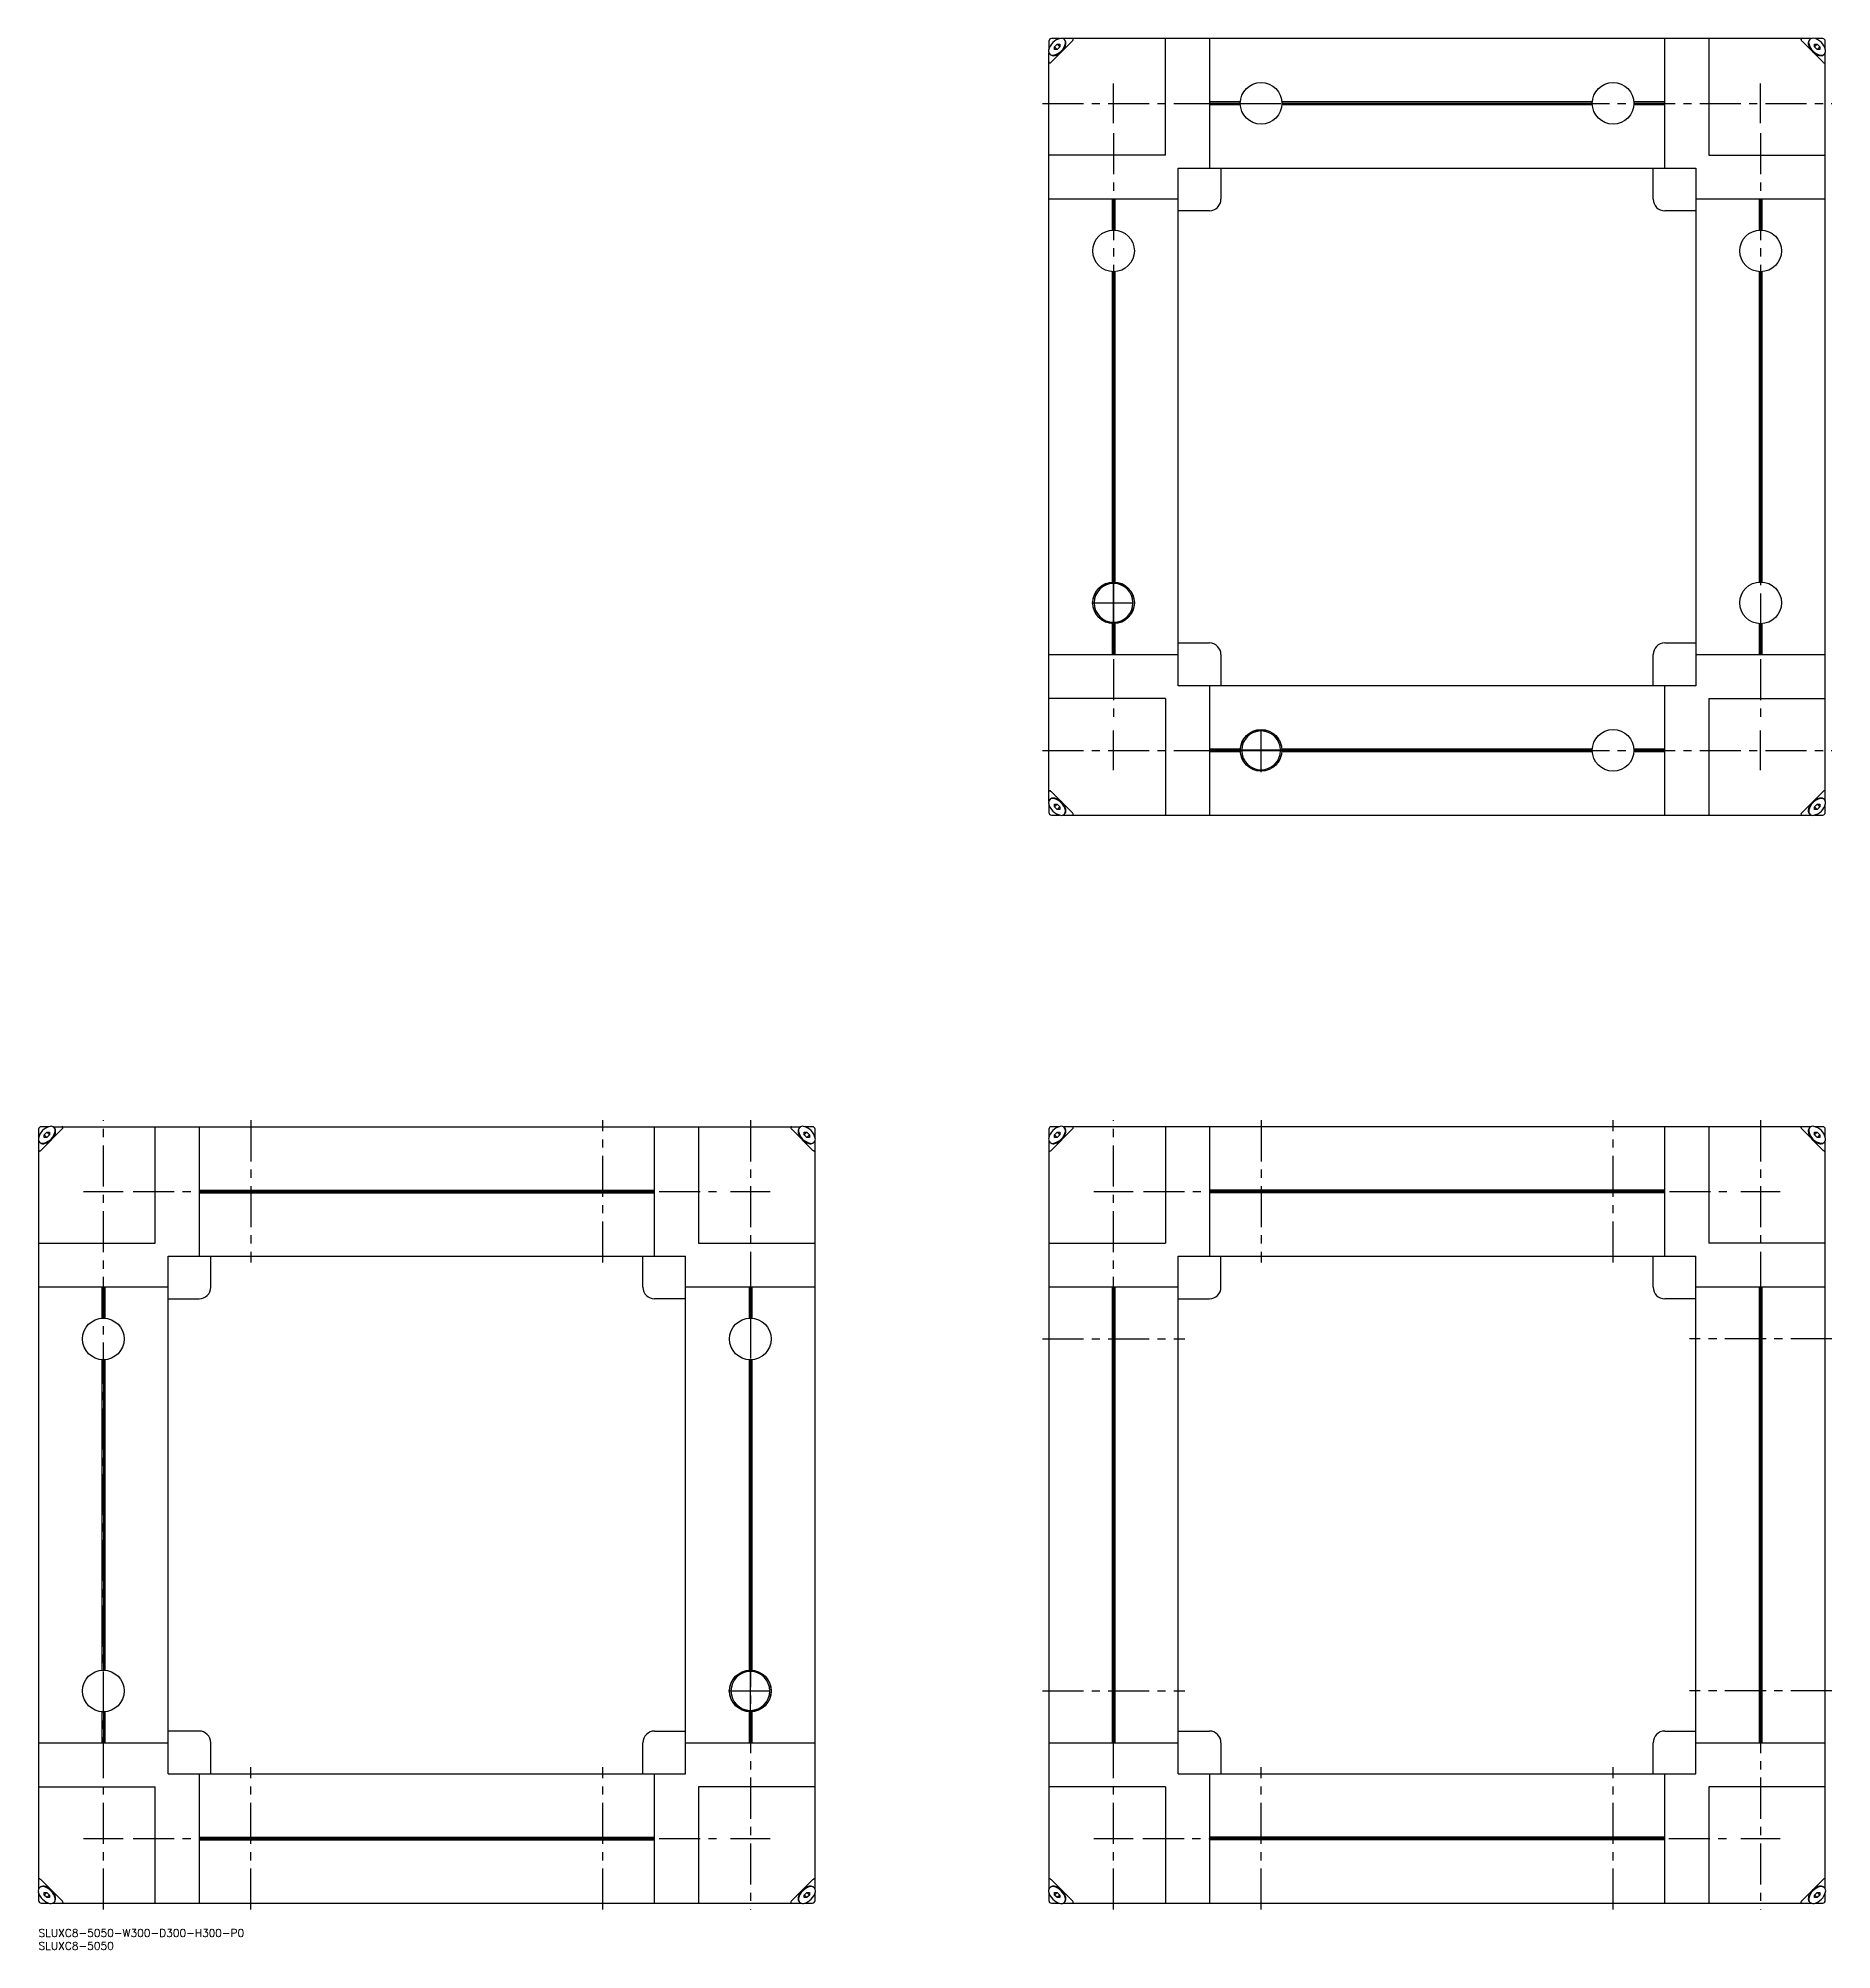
# Model space of a CAD drawing. Extents: x 0 to 693, y -8 to 731.
import ezdxf

# ---------------------------------------------------------------- set-up
doc = ezdxf.new("R2010")
doc.units = 0
doc.header["$LTSCALE"] = 0.5
doc.linetypes.add('CENTER', pattern=[50.8, 31.75, -6.35, 6.35, -6.35])
for name, color, linetype in [('MSM_CENTER', 1, 'CENTER'), ('MSM_CONTINUOUS', 7, 'CONTINUOUS'), ('MSM_PART_NUMBER', 7, 'CONTINUOUS')]:
    doc.layers.add(name, color=color, linetype=linetype)
doc.styles.get("Standard").update_dxf_attribs({"font": 'txt.shx', "height": 3, "bigfont": 'bigfont.shx'})

msp = doc.modelspace()

# ---------------------------------------------------------------- linework, layer by layer
at = {"layer": 'MSM_CENTER'}
for p, q in [((415.34, 697.8), (415.34, 713.03)), ((665.34, 697.8), (665.34, 713.03)), ((387.84, 705.41), (692.84, 705.41)), ((415.34, 693.86), (415.34, 466.76)), ((665.34, 693.86), (665.34, 466.96)), ((406.94, 512.41), (423.74, 512.41)), ((415.34, 447.8), (415.34, 463.03)), ((472.34, 447.01), (472.34, 463.81)), ((665.34, 447.8), (665.34, 463.03)), ((387.84, 455.41), (692.84, 455.41)), ((25, 7.5), (25, 312.5)), ((82, 312.5), (82, 257.5)), ((218, 257.5), (218, 312.5)), ((275, 312.5), (275, 7.5)), ((415.34, 7.5), (415.34, 312.5)), ((472.34, 312.5), (472.34, 257.5)), ((608.34, 257.5), (608.34, 312.5)), ((665.34, 312.5), (665.34, 7.5)), ((17.39, 285), (32.61, 285)), ((36.55, 285), (263.45, 285)), ((267.39, 285), (282.61, 285)), ((407.72, 285), (422.95, 285)), ((426.89, 285), (653.79, 285)), ((657.72, 285), (672.95, 285)), ((387.84, 228), (442.84, 228)), ((692.84, 228), (637.84, 228)), ((266.6, 92), (283.4, 92)), ((387.84, 92), (442.84, 92)), ((692.84, 92), (637.84, 92)), ((82, 7.5), (82, 62.5)), ((218, 7.5), (218, 62.5)), ((472.34, 7.5), (472.34, 62.5)), ((608.34, 7.5), (608.34, 62.5)), ((17.39, 35), (32.61, 35)), ((36.55, 35), (263.65, 35)), ((267.39, 35), (282.61, 35)), ((407.72, 35), (422.95, 35)), ((426.69, 35), (653.79, 35)), ((657.72, 35), (672.95, 35))]:
    msp.add_line(p, q, dxfattribs=at)
at = {"layer": 'MSM_CONTINUOUS'}
for p, q in [((390.34, 729.41), (390.34, 726.25)), ((390.34, 435.86), (390.34, 724.98)), ((394.5, 730.41), (391.34, 730.41)), ((391.34, 721.41), (399.34, 729.41)), ((392.17, 724.01), (393.57, 724.22)), ((392.48, 727.25), (393.5, 728.27)), ((393.49, 726.24), (392.48, 727.25)), ((392.48, 726.23), (392.48, 727.25)), ((393.49, 726.24), (392.48, 726.23)), ((394.51, 727.26), (393.49, 726.24)), ((394.51, 727.26), (393.5, 728.27)), ((393.5, 728.27), (394.52, 728.27)), ((394.52, 728.27), (394.51, 727.26)), ((684.83, 730.41), (395.78, 730.41)), ((396.54, 727.18), (396.74, 728.58)), ((435.34, 685.41), (435.34, 730.41)), ((452.34, 730.41), (452.34, 680.41)), ((628.34, 680.41), (628.34, 730.41)), ((645.34, 730.41), (645.34, 685.41)), ((681.34, 729.41), (689.34, 721.41)), ((683.94, 728.55), (684.14, 727.17)), ((686.16, 727.29), (687.18, 728.31)), ((686.16, 727.28), (686.16, 728.31)), ((686.16, 728.31), (687.18, 728.31)), ((687.17, 726.26), (686.16, 727.28)), ((689.34, 730.41), (686.37, 730.41)), ((687.06, 724.25), (688.41, 724.04)), ((687.17, 726.27), (688.2, 727.28)), ((688.19, 726.26), (687.17, 726.26)), ((687.18, 728.31), (688.2, 727.28)), ((688.2, 727.28), (688.19, 726.26)), ((690.34, 726.32), (690.34, 729.41)), ((690.34, 435.82), (690.34, 725.03)), ((464.3, 705.93), (452.34, 705.93)), ((464.29, 705.41), (452.34, 705.41)), ((464.3, 704.89), (452.34, 704.89)), ((600.3, 705.93), (480.37, 705.93)), ((600.3, 704.89), (480.37, 704.89)), ((600.29, 705.41), (480.39, 705.41)), ((628.34, 705.93), (616.37, 705.93)), ((628.34, 704.89), (616.37, 704.89)), ((628.34, 705.41), (616.39, 705.41)), ((435.34, 685.41), (390.34, 685.41)), ((440.34, 480.41), (440.34, 680.41)), ((440.34, 680.41), (640.34, 680.41)), ((456.84, 680.41), (456.84, 668.41)), ((623.84, 668.41), (623.84, 680.41)), ((640.34, 680.41), (640.34, 480.41)), ((645.34, 685.41), (690.34, 685.41)), ((440.34, 668.41), (390.34, 668.41)), ((414.82, 668.41), (414.82, 656.45)), ((415.34, 668.41), (415.34, 656.46)), ((415.86, 668.41), (415.86, 656.45)), ((690.34, 668.41), (640.34, 668.41)), ((664.82, 668.41), (664.82, 656.45)), ((665.34, 668.41), (665.34, 656.46)), ((665.86, 668.41), (665.86, 656.45)), ((452.34, 663.91), (440.34, 663.91)), ((640.34, 663.91), (628.34, 663.91)), ((414.82, 640.38), (414.82, 520.45)), ((415.34, 640.36), (415.34, 520.46)), ((415.86, 640.38), (415.86, 520.45)), ((664.82, 640.38), (664.82, 520.45)), ((665.34, 640.36), (665.34, 520.46)), ((665.86, 640.38), (665.86, 520.45)), ((415.24, 520.11), (415.24, 504.71)), ((415.44, 504.71), (415.44, 520.11)), ((414.82, 504.38), (414.82, 492.41)), ((415.34, 504.36), (415.34, 492.41)), ((415.86, 504.38), (415.86, 492.41)), ((664.82, 504.38), (664.82, 492.41)), ((665.34, 504.36), (665.34, 492.41)), ((665.86, 504.38), (665.86, 492.41)), ((440.34, 496.91), (452.34, 496.91)), ((628.34, 496.91), (640.34, 496.91)), ((390.34, 492.41), (440.34, 492.41)), ((456.84, 492.41), (456.84, 480.41)), ((623.84, 480.41), (623.84, 492.41)), ((640.34, 492.41), (690.34, 492.41)), ((640.34, 480.41), (440.34, 480.41)), ((452.34, 480.41), (452.34, 430.41)), ((628.34, 430.41), (628.34, 480.41)), ((435.34, 475.41), (390.34, 475.41)), ((435.34, 475.41), (435.34, 430.41)), ((645.34, 475.41), (690.34, 475.41)), ((645.34, 475.41), (645.34, 430.41)), ((464.3, 455.93), (452.34, 455.93)), ((464.29, 455.41), (452.34, 455.41)), ((464.3, 454.89), (452.34, 454.89)), ((480.04, 455.51), (464.64, 455.51)), ((464.64, 455.31), (480.04, 455.31)), ((600.3, 455.93), (480.37, 455.93)), ((600.3, 454.89), (480.37, 454.89)), ((600.29, 455.41), (480.39, 455.41)), ((628.34, 455.93), (616.37, 455.93)), ((628.34, 454.89), (616.37, 454.89)), ((628.34, 455.41), (616.39, 455.41)), ((399.34, 431.41), (391.34, 439.41)), ((393.58, 436.61), (392.24, 436.81)), ((689.34, 439.41), (681.34, 431.41)), ((688.44, 436.81), (687.09, 436.61)), ((390.34, 434.58), (390.34, 431.41)), ((391.34, 430.41), (394.5, 430.41)), ((393.49, 434.59), (392.48, 433.58)), ((392.48, 433.58), (392.48, 434.59)), ((392.48, 434.59), (393.49, 434.59)), ((393.5, 432.56), (392.48, 433.58)), ((393.49, 434.59), (394.51, 433.57)), ((394.51, 433.57), (393.5, 432.56)), ((394.52, 432.55), (393.5, 432.56)), ((394.51, 433.57), (394.52, 432.55)), ((395.78, 430.41), (684.93, 430.41)), ((396.73, 432.31), (396.53, 433.66)), ((684.14, 433.66), (683.95, 432.32)), ((686.16, 433.57), (687.18, 434.59)), ((686.16, 433.57), (687.17, 432.56)), ((686.16, 432.55), (686.16, 433.57)), ((687.17, 432.56), (686.16, 432.55)), ((686.19, 430.41), (689.34, 430.41)), ((688.19, 433.58), (687.17, 432.56)), ((687.18, 434.59), (688.19, 433.58)), ((687.18, 434.59), (688.2, 434.59)), ((688.2, 434.59), (688.19, 433.58)), ((690.34, 431.41), (690.34, 434.56)), ((0, 309), (0, 305.9)), ((0, 304.59), (0, 15.51)), ((3.97, 310), (1, 310)), ((1, 301), (9, 309)), ((1.9, 303.62), (3.3, 303.84)), ((2.14, 306.87), (3.16, 307.9)), ((3.17, 305.85), (2.14, 306.87)), ((2.14, 305.85), (2.14, 306.87)), ((3.16, 305.85), (2.14, 305.85)), ((4.18, 306.88), (3.16, 307.9)), ((3.16, 307.9), (4.18, 307.9)), ((4.18, 306.87), (3.16, 305.85)), ((4.18, 307.9), (4.18, 306.87)), ((5.55, 310), (294.48, 310)), ((6.19, 306.76), (6.4, 308.16)), ((45, 265), (45, 310)), ((62, 310), (62, 260)), ((238, 260), (238, 310)), ((255, 310), (255, 265)), ((291, 309), (299, 301)), ((293.6, 308.16), (293.81, 306.75)), ((295.82, 306.88), (296.84, 307.9)), ((295.82, 306.87), (295.82, 307.9)), ((295.82, 307.9), (296.84, 307.9)), ((296.84, 305.85), (295.82, 306.87)), ((299, 310), (296.03, 310)), ((296.72, 303.83), (298.09, 303.62)), ((296.83, 305.85), (297.86, 306.87)), ((296.84, 307.9), (297.86, 306.87)), ((297.86, 305.85), (296.84, 305.85)), ((297.86, 306.87), (297.86, 305.85)), ((300, 305.9), (300, 309)), ((300, 15.51), (300, 304.61)), ((390.34, 309), (390.34, 305.9)), ((390.34, 304.6), (390.34, 15.42)), ((394.31, 310), (391.34, 310)), ((391.34, 301), (399.34, 309)), ((392.24, 303.62), (393.62, 303.83)), ((392.48, 306.87), (393.49, 307.9)), ((393.51, 305.85), (392.48, 306.87)), ((392.48, 305.85), (392.48, 306.87)), ((393.5, 305.85), (392.48, 305.85)), ((394.52, 306.88), (393.49, 307.9)), ((393.49, 307.9), (394.51, 307.9)), ((394.52, 306.87), (393.5, 305.85)), ((394.51, 307.9), (394.52, 306.87)), ((684.82, 310), (395.87, 310)), ((396.53, 306.75), (396.74, 308.16)), ((435.34, 310), (435.34, 265)), ((452.34, 310), (452.34, 260)), ((628.34, 260), (628.34, 310)), ((645.34, 310), (645.34, 265)), ((681.34, 309), (689.34, 301)), ((683.93, 308.23), (684.14, 306.76)), ((686.16, 306.88), (687.18, 307.9)), ((686.16, 306.87), (686.16, 307.9)), ((686.16, 307.9), (687.18, 307.9)), ((687.17, 305.85), (686.16, 306.87)), ((689.34, 310), (686.35, 310)), ((687.06, 303.83), (688.5, 303.61)), ((687.17, 305.85), (688.2, 306.87)), ((688.19, 305.85), (687.17, 305.85)), ((687.18, 307.9), (688.2, 306.87)), ((688.2, 306.87), (688.19, 305.85)), ((690.34, 305.88), (690.34, 309)), ((690.34, 15.51), (690.34, 304.61)), ((62, 285.52), (238, 285.52)), ((62, 285), (238, 285)), ((62, 284.48), (238, 284.48)), ((628.34, 285.52), (452.34, 285.52)), ((628.34, 285), (452.34, 285)), ((628.34, 284.48), (452.34, 284.48)), ((0, 265), (45, 265)), ((50, 60), (50, 260)), ((50, 260), (250, 260)), ((66.5, 248), (66.5, 260)), ((233.5, 248), (233.5, 260)), ((250, 60), (250, 260)), ((255, 265), (300, 265)), ((390.34, 265), (435.34, 265)), ((440.34, 60), (440.34, 260)), ((440.34, 260), (640.34, 260)), ((456.84, 248), (456.84, 260)), ((623.84, 248), (623.84, 260)), ((640.34, 60), (640.34, 260)), ((690.34, 265), (645.34, 265)), ((50, 248), (0, 248)), ((24.48, 248), (24.48, 236.03)), ((25, 248), (25, 236.05)), ((25.52, 248), (25.52, 236.03)), ((300, 248), (250, 248)), ((274.48, 248), (274.48, 236.03)), ((275, 248), (275, 236.05)), ((275.52, 248), (275.52, 236.03)), ((440.34, 248), (390.34, 248)), ((414.82, 248), (414.82, 72)), ((415.34, 248), (415.34, 72)), ((415.86, 248), (415.86, 72)), ((690.34, 248), (640.34, 248)), ((664.82, 248), (664.82, 72)), ((665.34, 248), (665.34, 72)), ((665.86, 248), (665.86, 72)), ((50, 243.5), (62, 243.5)), ((250, 243.5), (238, 243.5)), ((440.34, 243.5), (452.34, 243.5)), ((640.34, 243.5), (628.34, 243.5)), ((24.48, 219.97), (24.48, 100.03)), ((25, 219.95), (25, 100.05)), ((25.52, 219.97), (25.52, 100.03)), ((274.48, 219.97), (274.48, 100.03)), ((275, 219.95), (275, 100.05)), ((275.52, 219.97), (275.52, 100.03)), ((274.9, 99.7), (274.9, 84.3)), ((275.1, 84.3), (275.1, 99.7)), ((24.48, 83.97), (24.48, 72)), ((25, 83.95), (25, 72)), ((25.52, 83.97), (25.52, 72)), ((274.48, 83.97), (274.48, 72)), ((275, 83.95), (275, 72)), ((275.52, 83.97), (275.52, 72)), ((62, 76.5), (50, 76.5)), ((238, 76.5), (250, 76.5)), ((440.34, 76.5), (452.34, 76.5)), ((628.34, 76.5), (640.34, 76.5)), ((0, 72), (50, 72)), ((66.5, 60), (66.5, 72)), ((233.5, 60), (233.5, 72)), ((250, 72), (300, 72)), ((390.34, 72), (440.34, 72)), ((456.84, 72), (456.84, 60)), ((623.84, 60), (623.84, 72)), ((640.34, 72), (690.34, 72)), ((50, 60), (250, 60)), ((62, 60), (62, 10)), ((238, 10), (238, 60)), ((440.34, 60), (640.34, 60)), ((452.34, 60), (452.34, 10)), ((628.34, 10), (628.34, 60)), ((0, 55), (45, 55)), ((45, 10), (45, 55)), ((300, 55), (255, 55)), ((255, 55), (255, 10)), ((435.34, 55), (390.34, 55)), ((435.34, 55), (435.34, 10)), ((690.34, 55), (645.34, 55)), ((645.34, 55), (645.34, 10)), ((62, 35.52), (238, 35.52)), ((62, 35), (238, 35)), ((62, 34.48), (238, 34.48)), ((628.34, 35.52), (452.34, 35.52)), ((628.34, 35), (452.34, 35)), ((628.34, 34.48), (452.34, 34.48)), ((9, 11), (1, 19)), ((3.24, 16.19), (1.88, 16.39)), ((299, 19), (291, 11)), ((298.15, 16.4), (296.75, 16.19)), ((399.34, 11), (391.34, 19)), ((393.58, 16.2), (392.2, 16.4)), ((689.34, 19), (681.34, 11)), ((688.43, 16.39), (687.07, 16.19)), ((0, 13.96), (0, 11)), ((1, 10), (4.09, 10)), ((3.12, 14.18), (2.1, 13.16)), ((2.1, 13.16), (2.1, 14.18)), ((2.1, 14.18), (3.13, 14.18)), ((3.13, 12.14), (2.1, 13.16)), ((3.13, 14.18), (4.15, 13.16)), ((4.15, 13.17), (3.13, 12.14)), ((4.15, 12.14), (3.13, 12.14)), ((4.15, 13.16), (4.15, 12.14)), ((5.39, 10), (294.63, 10)), ((6.37, 11.94), (6.17, 13.28)), ((293.84, 13.29), (293.62, 11.92)), ((295.85, 13.16), (296.87, 14.18)), ((295.85, 13.17), (296.87, 12.14)), ((295.85, 12.14), (295.85, 13.16)), ((296.87, 12.14), (295.85, 12.14)), ((295.9, 10), (299, 10)), ((296.87, 14.18), (297.9, 14.18)), ((297.9, 13.16), (296.87, 12.14)), ((296.88, 14.18), (297.9, 13.16)), ((297.9, 14.18), (297.9, 13.16)), ((300, 11), (300, 13.97)), ((390.34, 14.15), (390.34, 11)), ((391.34, 10), (394.49, 10)), ((393.49, 14.18), (392.48, 13.16)), ((392.48, 13.16), (392.48, 14.18)), ((392.48, 14.18), (393.49, 14.18)), ((393.5, 12.14), (392.48, 13.16)), ((393.49, 14.18), (394.51, 13.16)), ((394.51, 13.16), (393.5, 12.14)), ((394.52, 12.14), (393.5, 12.14)), ((394.51, 13.16), (394.52, 12.14)), ((395.77, 10), (684.97, 10)), ((396.73, 11.87), (396.54, 13.24)), ((684.18, 13.3), (683.97, 11.97)), ((686.18, 13.16), (687.21, 14.18)), ((686.18, 12.14), (686.18, 13.16)), ((687.21, 12.14), (686.18, 12.14)), ((686.19, 13.17), (687.21, 12.14)), ((686.25, 10), (689.34, 10)), ((687.21, 14.18), (688.23, 14.18)), ((688.23, 13.16), (687.21, 12.14)), ((687.22, 14.18), (688.23, 13.16)), ((688.23, 14.18), (688.23, 13.16)), ((690.34, 11), (690.34, 13.95))]:
    msp.add_line(p, q, dxfattribs=at)
for centre, radius in [((472.34, 705.41), 8.05), ((608.34, 705.41), 8.05), ((415.34, 648.41), 8.05), ((665.34, 648.41), 8.05), ((415.34, 512.41), 8.05), ((415.34, 512.41), 8), ((665.34, 512.41), 8.05), ((472.34, 455.41), 8.05), ((472.34, 455.41), 8), ((608.34, 455.41), 8.05), ((25, 228), 8.05), ((275, 228), 8.05), ((25, 92), 8.05), ((275, 92), 8.05), ((275, 92), 8)]:
    msp.add_circle(centre, radius, dxfattribs=at)
for centre, radius, start, end in [((392, 725.6), 1.78, 169.33515, 221.33413), ((396.13, 724.62), 6.02, 102.5407, 167.4593), ((391.34, 729.41), 1, 90, 180), ((391.85, 725.8), 1.82, 229.23397, 280.09675), ((391.97, 725.47), 1.64, 224.2018, 269.39492), ((391.98, 727.34), 3.5, 269.59694, 297.12278), ((390.87, 729.88), 6.02, 282.5407, 347.4593), ((390.69, 730.06), 6.52, 296.27245, 333.82668), ((395.16, 728.76), 1.76, 48.45341, 100.87732), ((394.96, 728.9), 1.81, 349.76684, 40.90244), ((395.28, 728.78), 1.64, 0.88874, 45.73099), ((393.42, 728.77), 3.5, 333.03459, 0.57617), ((399.34, 729.68), 0.731, 72.60378, 90.30833), ((397.67, 731.08), 2.36, 315.01397, 323.97281), ((399.45, 730.08), 0.32, 42.44965, 70.64498), ((398.71, 730.33), 1.08, 323.6066, 339.83036), ((399.5, 730.13), 0.248, 4.9633, 40.52498), ((399.31, 730.12), 0.443, 339.08763, 4.57718), ((681.24, 730.11), 0.313, 154.73685, 192.52944), ((681.68, 730.2), 0.763, 191.73347, 212.76112), ((681.19, 730.12), 0.268, 107.58384, 152.07376), ((682.73, 730.84), 1.99, 211.82225, 225.68289), ((681.33, 729.69), 0.724, 89.70691, 108.09413), ((686.07, 728.7), 2.32, 166.77869, 188.52404), ((687.77, 728.94), 4.04, 188.43254, 208.28695), ((685.26, 728.87), 1.49, 134.80525, 166.20434), ((685.73, 728.92), 1.83, 138.52663, 191.56038), ((689.8, 729.88), 6.01, 192.79134, 256.64689), ((690.01, 730.1), 6.56, 207.93504, 243.87537), ((685.58, 728.67), 1.89, 78.87034, 129.9191), ((684.56, 724.69), 6.01, 12.79134, 76.64689), ((688.75, 727.49), 3.66, 243.50046, 264.88667), ((688.8, 725.81), 1.81, 257.66182, 311.12762), ((688.62, 725.96), 2.12, 264.86656, 287.85952), ((688.85, 725.25), 1.37, 287.88089, 320.51348), ((689.34, 729.41), 1, 0, 90), ((688.58, 725.66), 1.87, 319.12066, 10.96636), ((390.98, 721.4), 0.641, 178.44059, 198.64731), ((390.67, 721.29), 0.314, 199.57019, 227.87265), ((390.61, 721.24), 0.237, 228.6659, 265.84582), ((390.63, 721.45), 0.444, 265.46992, 290.86527), ((390.41, 722.05), 1.09, 290.28766, 306.27538), ((389.68, 723.08), 2.35, 306.0085, 315.00472), ((690.74, 722.78), 1.96, 224.21041, 238.28445), ((690.13, 721.77), 0.777, 237.43875, 258.06666), ((690.04, 721.32), 0.318, 257.74692, 294.98679), ((690.04, 721.27), 0.274, 298.43813, 341.90427), ((689.63, 721.41), 0.703, 341.63221, 0.56675), ((452.34, 668.41), 4.5, 270, 0), ((628.34, 668.41), 4.5, 180, 270), ((415.34, 512.41), 7.5, 90.76397, 269.23603), ((415.34, 512.41), 7.7, 89.25588, 90.74412), ((415.34, 512.41), 7.5, 270.76397, 89.23603), ((415.34, 512.41), 7.7, 269.25588, 270.74412), ((452.34, 492.41), 4.5, 0, 90), ((628.34, 492.41), 4.5, 90, 180), ((472.34, 455.41), 7.5, 0.76397, 179.23603), ((472.34, 455.41), 7.7, 179.25588, 180.74412), ((472.34, 455.41), 7.5, 180.76397, 359.23603), ((472.34, 455.41), 7.7, 359.25588, 0.74412), ((391.97, 435.24), 1.75, 138.22485, 190.93579), ((391.07, 439.42), 0.736, 163.06336, 180.21815), ((390.65, 439.54), 0.299, 135.7616, 162.95309), ((390.62, 439.58), 0.245, 107.90542, 135.52794), ((390.63, 439.5), 0.325, 81.99008, 106.76455), ((391.87, 434.98), 1.86, 78.59734, 130.25644), ((390.54, 439.05), 0.789, 58.56334, 79.94249), ((391.87, 435.52), 1.45, 105.5954, 137.65922), ((389.82, 437.91), 2.14, 44.80995, 57.96845), ((392.06, 434.81), 2.19, 84.18061, 105.46774), ((390.84, 430.91), 6.06, 13.37237, 76.62763), ((391.81, 432.95), 4.07, 63.16973, 83.28283), ((390.65, 430.73), 6.58, 27.12929, 62.87071), ((689.84, 430.91), 6.06, 103.39567, 166.60433), ((690.01, 430.74), 6.56, 116.91426, 153.08574), ((688.76, 433.29), 3.71, 94.87666, 117.55573), ((688.81, 435.01), 1.84, 49.38783, 101.81197), ((688.63, 434.97), 2.03, 72.85781, 95.22123), ((688.81, 435.53), 1.44, 42.42805, 73.21626), ((691.09, 437.66), 2.48, 127.15412, 134.91113), ((690.3, 438.69), 1.18, 110.91164, 127.16033), ((690.06, 439.33), 0.499, 90.2903, 110.3559), ((688.57, 435.2), 1.88, 348.7987, 40.0015), ((690.05, 439.55), 0.273, 61.30012, 88.89314), ((690.06, 439.58), 0.242, 32.44409, 60.83038), ((689.94, 439.5), 0.385, 10.90843, 33.46029), ((689.55, 439.42), 0.783, 359.64308, 11.31011), ((396.13, 436.2), 6.01, 192.46308, 257.53692), ((391.34, 431.41), 1, 180, 270), ((395.16, 432.06), 1.76, 259.23147, 311.6079), ((394.93, 431.94), 1.84, 319.39853, 11.84922), ((395.46, 431.94), 1.44, 312.40242, 344.54783), ((393.1, 431.95), 3.84, 6.14747, 27.57352), ((394.68, 432.15), 2.25, 344.7409, 5.45797), ((397.97, 430.01), 1.96, 31.38701, 45.76251), ((399.34, 431.14), 0.729, 269.7013, 287.01719), ((399.46, 430.75), 0.319, 287.9111, 313.37421), ((399.01, 430.63), 0.743, 9.38839, 32.10578), ((399.5, 430.69), 0.245, 314.46006, 342.10658), ((399.42, 430.71), 0.327, 343.31852, 7.92684), ((681.42, 430.7), 0.5, 159.66084, 179.69296), ((681.18, 430.7), 0.257, 180.20348, 209.60326), ((682.07, 430.44), 1.19, 142.92614, 159.00188), ((681.18, 430.7), 0.253, 209.82667, 236.89886), ((681.26, 430.82), 0.396, 236.83562, 258.86679), ((683.12, 429.64), 2.51, 135.13096, 142.80378), ((681.33, 431.2), 0.79, 258.65552, 270.2802), ((685.86, 432.13), 2.11, 175.28224, 196.63013), ((687.67, 431.93), 3.93, 153.12905, 174.51659), ((685.2, 431.93), 1.42, 196.52992, 228.06277), ((685.78, 431.95), 1.87, 168.74176, 220.05844), ((685.55, 432.18), 1.87, 229.95709, 281.24271), ((684.52, 436.23), 6.06, 283.39567, 346.60433), ((689.34, 431.41), 1, 270, 0), ((1.74, 305.24), 1.85, 169.47044, 221.05399), ((5.77, 304.28), 5.99, 103.06933, 167.49244), ((1, 309), 1, 90, 180), ((1.56, 305.48), 1.89, 230.08312, 280.516), ((1.57, 304.94), 1.5, 220.24738, 248.87072), ((1.72, 305.52), 2.1, 250.70195, 276.96598), ((0.55, 309.46), 5.99, 283.06933, 347.49244), ((1.46, 307.5), 4.09, 277.15397, 297.40696), ((0.28, 309.73), 6.62, 297.59999, 330.5896), ((4.78, 308.32), 1.84, 49.33892, 101.26019), ((4.55, 308.49), 1.88, 349.86018, 40.66425), ((2.29, 308.62), 4.33, 330.3083, 349.98629), ((5.05, 308.45), 1.51, 15.58329, 45.46618), ((4.28, 308.27), 2.3, 349.88834, 14.61372), ((9, 309.21), 0.787, 78.82067, 90.29984), ((7.5, 310.52), 2.14, 314.61027, 325.72357), ((9.08, 309.59), 0.399, 53.04192, 79.04129), ((8.57, 309.81), 0.854, 324.52483, 349.92367), ((9.17, 309.72), 0.246, 18.9389, 50.98767), ((9.09, 309.7), 0.321, 352.82336, 17.55202), ((290.86, 309.71), 0.277, 153.76409, 184.19587), ((291.14, 309.73), 0.551, 183.66402, 205.41014), ((290.84, 309.71), 0.256, 123.03279, 152.24064), ((292.2, 310.26), 1.74, 206.38119, 226.46713), ((290.91, 309.61), 0.383, 105.81581, 122.62914), ((290.99, 309.29), 0.714, 89.56773, 105.46165), ((295.41, 308.31), 1.99, 158.95171, 181.68727), ((297.15, 308.43), 3.74, 182.71268, 208.52985), ((294.96, 308.44), 1.53, 134.57053, 157.43081), ((295.45, 308.49), 1.88, 139.31283, 190.28375), ((299.45, 309.46), 6, 192.56369, 256.87454), ((299.67, 309.69), 6.55, 207.66646, 244.19567), ((295.23, 308.31), 1.85, 78.79076, 130.48911), ((294.23, 304.28), 6, 12.56369, 76.87454), ((298.34, 306.83), 3.4, 243.21952, 270.8859), ((298.46, 305.41), 1.83, 258.46374, 310.81614), ((298.32, 305.27), 1.85, 272.32687, 296.11228), ((299, 309), 1, 0, 90), ((298.46, 304.91), 1.46, 297.44963, 319.72039), ((298.28, 305.24), 1.83, 318.67531, 10.92127), ((392.04, 305.23), 1.81, 168.98306, 221.62326), ((396.11, 304.29), 5.99, 103.03136, 167.53041), ((391.34, 309), 1, 90, 180), ((391.88, 305.42), 1.84, 229.33109, 281.18613), ((391.94, 305), 1.57, 221.17206, 265.51292), ((391.99, 306.9), 3.47, 267.21312, 296.13335), ((390.89, 309.46), 5.99, 283.03136, 347.53041), ((390.67, 309.68), 6.55, 295.72063, 332.46896), ((395.13, 308.38), 1.78, 48.4476, 102.06963), ((394.87, 308.49), 1.89, 350.19669, 40.40963), ((395.31, 308.39), 1.62, 359.49241, 45.06048), ((393.3, 308.39), 3.62, 331.44714, 359.84089), ((399.34, 309.25), 0.749, 76.25921, 90.18771), ((397.72, 310.62), 2.29, 314.95741, 324.80619), ((399.46, 309.67), 0.31, 44.82545, 79.07374), ((398.8, 309.87), 0.976, 324.01784, 340.49803), ((399.52, 309.73), 0.229, 6.64955, 46.06989), ((399.31, 309.71), 0.443, 339.13021, 6.28788), ((681.32, 309.7), 0.397, 166.1245, 199.23753), ((681.17, 309.72), 0.24, 127.99624, 163.57007), ((682.05, 309.96), 1.17, 199.70666, 216.93474), ((681.24, 309.61), 0.374, 103.8439, 126.87037), ((683.08, 310.74), 2.46, 217.02252, 224.95584), ((681.33, 309.26), 0.741, 89.77188, 104.10801), ((685.76, 308.31), 2.01, 162.08758, 182.13815), ((687.6, 308.46), 3.86, 183.33527, 206.84031), ((685.38, 308.39), 1.62, 135.97185, 160.56356), ((685.7, 308.52), 1.79, 138.25101, 189.26629), ((689.76, 309.43), 5.95, 191.60135, 257.83688), ((690, 309.68), 6.55, 206.87876, 244.93163), ((685.56, 308.32), 1.84, 80.80231, 130.55685), ((684.6, 304.32), 5.95, 11.60135, 77.83688), ((688.69, 306.85), 3.42, 244.71151, 270.56584), ((688.82, 305.36), 1.77, 259.86559, 311.49357), ((688.64, 305.41), 1.99, 272.40896, 292.00292), ((689.34, 309), 1, 0, 90), ((688.77, 304.93), 1.5, 294.05893, 319.33112), ((688.63, 305.23), 1.81, 318.55678, 8.96052), ((0.86, 301), 0.856, 180.16794, 190.71155), ((0.36, 300.9), 0.345, 189.20564, 219.02614), ((0.27, 300.83), 0.235, 218.2987, 251.77474), ((0.3, 300.9), 0.317, 252.28819, 277.33644), ((0.2, 301.41), 0.831, 279.72974, 305.82177), ((-0.54, 302.52), 2.16, 304.33472, 315.33144), ((300.23, 302.16), 1.69, 223.23927, 243.91241), ((299.73, 301.17), 0.587, 245.26604, 265.6598), ((299.71, 300.86), 0.277, 265.78179, 296.25825), ((299.72, 300.84), 0.253, 297.55562, 327.17095), ((299.61, 300.91), 0.382, 327.3544, 344.20066), ((299.27, 301), 0.731, 344.71946, 0.25116), ((391.08, 301), 0.745, 179.77183, 193.75036), ((390.69, 300.89), 0.337, 192.29767, 223.76244), ((390.61, 300.82), 0.228, 223.85692, 263.42364), ((390.63, 301.02), 0.433, 263.36244, 291.21948), ((390.46, 301.53), 0.973, 289.48585, 305.95452), ((389.73, 302.6), 2.27, 305.14134, 315.08821), ((691.12, 302.8), 2.53, 225.15, 232.91133), ((690.25, 301.63), 1.07, 232.25709, 251.11229), ((690.03, 300.98), 0.391, 250.5256, 284.13568), ((690.07, 300.82), 0.226, 285.3662, 323.09962), ((689.95, 300.91), 0.376, 323.20753, 346.07819), ((689.59, 301), 0.746, 345.94048, 0.17963), ((62, 248), 4.5, 270, 0), ((238, 248), 4.5, 180, 270), ((452.34, 248), 4.5, 270, 0), ((628.34, 248), 4.5, 180, 270), ((275, 92), 7.5, 90.76397, 269.23603), ((275, 92), 7.7, 89.25588, 90.74412), ((275, 92), 7.5, 270.76397, 89.23603), ((275, 92), 7.7, 269.25588, 270.74412), ((277.48, 85.19), 2.25, 7.29097, 8.6961), ((62, 72), 4.5, 0, 90), ((238, 72), 4.5, 90, 180), ((452.34, 72), 4.5, 0, 90), ((628.34, 72), 4.5, 90, 180), ((1.74, 14.76), 1.89, 140.01594, 191.60997), ((0.62, 19.02), 0.624, 159.05097, 181.54206), ((0.29, 19.15), 0.264, 118.02822, 160.34337), ((0.3, 19.09), 0.322, 78.28377, 114.72114), ((1.5, 14.58), 1.85, 78.22946, 131.14523), ((0.21, 18.67), 0.755, 62.77343, 78.10155), ((1.57, 15.04), 1.53, 109.82487, 135.25147), ((-0.37, 17.67), 1.9, 44.19139, 61.08037), ((1.72, 14.35), 2.24, 80.80777, 107.26155), ((0.53, 10.53), 6.01, 13.53633, 77.02544), ((1.42, 12.41), 4.2, 62.39996, 80.9774), ((0.32, 10.34), 6.55, 25.92568, 62.26392), ((299.46, 10.54), 6, 102.66971, 166.76852), ((299.72, 10.3), 6.6, 119.10226, 152.80501), ((298.51, 12.58), 4.02, 95.61002, 119.87326), ((298.3, 14.51), 2.07, 71.85798, 95.05875), ((298.5, 14.61), 1.82, 48.50656, 101.31851), ((298.44, 15.05), 1.52, 45.03049, 70.62502), ((300.22, 17.85), 1.68, 115.46989, 136.81671), ((299.71, 18.89), 0.52, 88.22149, 114.12706), ((298.27, 14.76), 1.88, 348.97212, 40.07927), ((299.72, 19.15), 0.26, 62.39222, 86.69911), ((299.7, 19.14), 0.273, 40.39141, 60.94569), ((299.62, 19.1), 0.369, 17.33508, 37.41882), ((299.27, 19), 0.726, 359.70449, 16.23904), ((392.05, 14.8), 1.83, 139.34171, 190.87215), ((391.07, 19), 0.733, 163.25434, 180.23658), ((390.67, 19.12), 0.321, 129.81338, 162.39616), ((390.63, 19.15), 0.269, 101.15678, 125.62394), ((390.63, 19.03), 0.385, 79.98214, 98.8273), ((391.86, 14.61), 1.82, 79.06848, 130.71766), ((390.56, 18.71), 0.716, 66.68063, 78.83644), ((391.93, 15.02), 1.56, 112.26586, 136.79074), ((390.03, 17.74), 1.82, 43.98565, 63.3462), ((392.03, 14.59), 1.99, 88.60817, 110.15439), ((391.9, 12.79), 3.8, 63.58369, 87.29171), ((390.85, 10.51), 6.04, 12.9442, 77.0558), ((390.68, 10.34), 6.53, 26.47963, 63.58394), ((689.82, 10.52), 6.03, 103.34987, 166.08836), ((690.1, 10.26), 6.66, 120.13868, 151.67172), ((688.8, 12.68), 3.92, 93.79548, 121.44756), ((688.83, 14.58), 1.85, 48.79061, 102.4986), ((688.7, 14.93), 1.66, 45.69657, 95.63212), ((690.75, 17.63), 1.97, 122.03267, 135.79003), ((690.21, 18.47), 0.969, 108.69442, 121.68559), ((690.04, 18.98), 0.437, 83.76299, 108.57383), ((688.6, 14.76), 1.89, 347.56368, 40.02513), ((690.06, 19.18), 0.235, 58.32072, 82.97176), ((690.06, 19.17), 0.237, 33.60872, 59.42419), ((689.95, 19.1), 0.372, 15.32816, 34.11074), ((689.61, 19), 0.726, 359.68486, 15.14999), ((5.73, 15.79), 6.02, 193.54611, 257.01566), ((1, 11), 1, 180, 270), ((4.76, 11.72), 1.83, 258.00832, 311.48931), ((4.53, 11.56), 1.88, 319.84748, 11.77843), ((5.2, 11.46), 1.32, 308.8727, 337.22878), ((2.8, 11.55), 3.79, 5.71399, 25.86573), ((4.59, 11.71), 1.99, 337.34823, 6.20144), ((7.8, 9.73), 1.75, 28.17026, 46.55799), ((9.02, 10.62), 0.622, 268.33699, 290.88807), ((9.16, 10.28), 0.258, 289.11378, 332.51462), ((8.69, 10.22), 0.736, 11.69803, 27.42699), ((9.1, 10.3), 0.318, 335.04089, 11.9542), ((291.11, 10.28), 0.525, 155.99136, 181.66009), ((290.85, 10.28), 0.263, 183.444, 207.46466), ((290.83, 10.28), 0.243, 207.76575, 230.89716), ((292.21, 9.73), 1.75, 133.62569, 154.08771), ((290.9, 10.37), 0.358, 232.25417, 252.99194), ((291, 10.72), 0.719, 253.67852, 270.37795), ((297.11, 11.59), 3.69, 152.17288, 177.89445), ((295.44, 11.7), 2.02, 179.4025, 202.42977), ((294.93, 11.56), 1.49, 205.0467, 229.82554), ((295.45, 11.55), 1.86, 168.67438, 220.37702), ((295.26, 11.79), 1.9, 229.64849, 280.17658), ((294.28, 15.78), 6, 282.66971, 346.76852), ((299, 11), 1, 270, 0), ((396.14, 15.81), 6.04, 192.9442, 257.0558), ((391.34, 11), 1, 180, 270), ((395.14, 11.68), 1.8, 258.63626, 311.14988), ((394.94, 11.52), 1.83, 319.33865, 10.87521), ((395.37, 11.58), 1.54, 313.10838, 338.10259), ((393.29, 11.6), 3.64, 2.2836, 27.10329), ((394.87, 11.7), 2.05, 340.242, 1.15275), ((398.15, 9.75), 1.73, 26.12895, 46.5392), ((399.34, 10.73), 0.734, 269.77398, 286.73509), ((399.45, 10.34), 0.322, 287.63359, 320.15687), ((399.12, 10.25), 0.64, 10.43876, 24.04417), ((399.51, 10.28), 0.237, 322.69369, 350.52559), ((399.4, 10.3), 0.353, 350.30825, 10.8823), ((681.36, 10.29), 0.439, 161.49886, 186.16431), ((681.19, 10.29), 0.263, 188.32961, 210.3779), ((682.39, 9.86), 1.56, 132.67858, 158.18053), ((681.17, 10.28), 0.25, 211.26418, 235.70291), ((681.24, 10.37), 0.358, 235.5246, 255.03649), ((681.33, 10.73), 0.73, 254.90265, 270.2625), ((687.48, 11.59), 3.72, 150.67628, 179.12903), ((685.38, 11.63), 1.62, 179.24287, 228.71544), ((685.85, 11.57), 1.92, 167.978, 219.61139), ((685.6, 11.8), 1.91, 229.7008, 281.58684), ((684.59, 15.8), 6.03, 283.34978, 346.08845), ((689.34, 11), 1, 270, 0)]:
    msp.add_arc(centre, radius, start, end, dxfattribs=at)

# ---------------------------------------------------------------- texts
at = {"layer": 'MSM_PART_NUMBER'}
for s, p in [('SLUXC8-5050-W300-D300-H300-P0', (0, -3)), ('SLUXC8-5050', (0, -8))]:
    msp.add_text(s, height=3, dxfattribs=at).set_placement(p)

doc.saveas('drawing.dxf')
